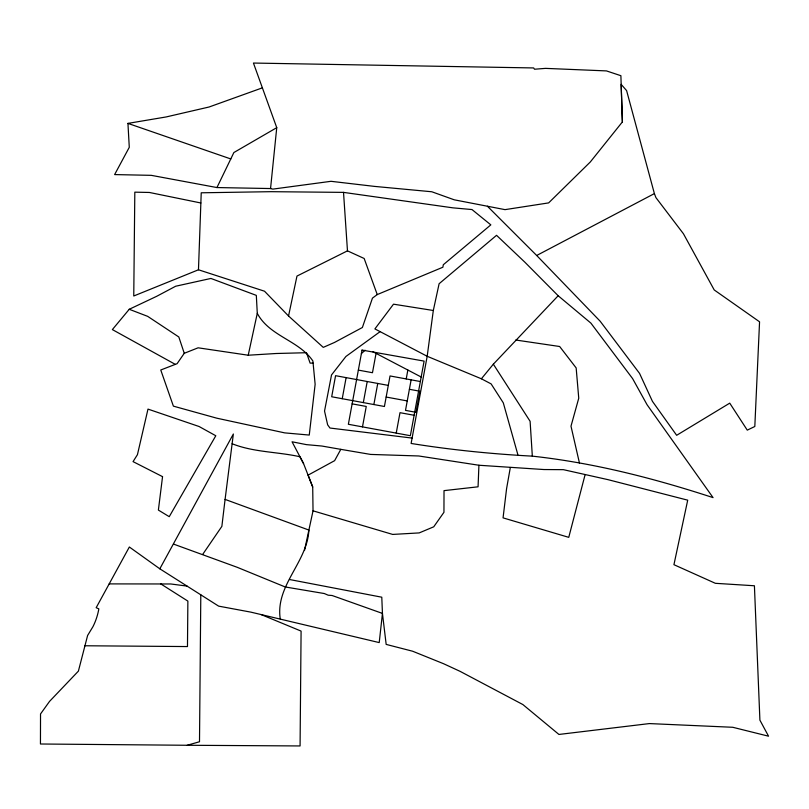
<?xml version="1.0" encoding="UTF-8"?>
<svg xmlns="http://www.w3.org/2000/svg" width="809" height="809" viewBox="0 0 809 809"><rect width="100%" height="100%" fill="white"/><g stroke="black" fill="none" stroke-linecap="round" stroke-linejoin="round"><path stroke-width="1.21" d="M280.268 619.016C275.08 585.504 307.268 562.407 308.896 530.067L225.084 499.406L233.356 433.998L159.818 568.808L218.632 606.133L250.871 612.14L379.219 642.589L382.445 613.414L381.787 597.204L289.47 579.507M200.804 594.817L199.499 741.752L187.203 745.271L40.45 743.997L40.531 713.953L49.561 701.373L78.392 671.136L87.605 635.49L93.005 626.581A64.133 64.133 0 0 0 98.577 610.269L98.809 608.853L96.17 607.701L129.349 547.005L159.818 568.808M198.468 269.781L201.229 192.795L271.015 191.682L343.522 192.38L452.898 207.842L472.001 209.561L490.83 224.862L443.302 264.745L442.887 267.223L377.247 294.577L372.453 298.127L362.381 327.503L334.501 342.45L323.266 347.374L288.54 315.995L264.513 291.21L198.468 269.781L133.758 295.993L134.82 192.158L149.382 192.461L200.865 202.988M478.918 465.246L478.068 486.806L444.02 490.638L443.949 512.299L433.735 526.801L419.204 532.909L392.678 534.425L313.032 510.823L312.709 486.988L308.077 475.146L334.623 460.665L340.811 449.349L370.623 454.425L418.728 455.973L478.918 465.246L544.012 469.544L563.377 469.665L608.166 479.697L687.711 500.164L673.937 564.692L715.368 583.309L754.413 585.767L759.904 720.152L768.55 736.2L732.762 727.281L649.384 723.58L558.938 734.451L522.877 704.558L460.088 671.349L443.565 663.714L412.63 651.225L386.166 644.399L382.445 613.414L332.105 595.505L328.181 595.191L324.328 593.543L285.193 586.96L237.219 567.301L173.49 544.073M270.55 188.548L276.749 127.67L253.439 63.051L533.677 67.946L534.486 69.23L545.509 68.371L606.467 70.909L620.897 75.702L622.384 121.926L590.307 161.982L548.644 202.897L505.018 209.642L454.253 199.813L431.804 191.763L374.486 186.394L331.023 181.307L272.815 189.114L270.55 188.548L216.943 187.557L151.293 175.341L114.625 174.582L129.278 147.319L127.943 123.393L166.138 116.951L209.096 107L262.328 87.868M225.084 499.406L221.868 526.366L202.725 554.347M433.311 310.494L427.182 356.284L411.114 443.453C451.361 449.925 491.7 453.97 532.332 456.145C593.998 462.879 654.168 478.382 713.053 497.616L647.079 404.753L632.598 378.592L590.894 323.115L558.17 295.75L524.94 262.268L496.544 235.318L439.105 283.737L433.311 310.494L393.508 304.174L374.891 328.909L427.182 356.284L481.385 378.784L491.114 383.891L503.299 402.852L517.861 454.688M510.327 467.491L506.596 488.585L503.056 517.871L568.757 537.348L585.099 474.681M342.237 398.716L346.121 377.621M363.322 402.599L367.215 381.514M362.483 426.879L366.255 406.452L352.127 403.853M376.043 353.381L372.474 372.716L358.347 370.107M373.869 404.54L377.752 383.456M396.228 433.098L400 412.681L414.127 415.28M406.219 378.936L407.857 370.037M411.134 379.836L405.501 410.375L416.048 412.317L419.942 391.232L409.394 389.291M257.282 313.336C269.367 336.261 298.875 340.306 312.901 361.006L315.136 384.265L309.26 435.06L284.697 432.876L216.792 418.182L173.389 406.138L160.758 369.996L177.09 363.686L184.26 353.3L198.114 347.809L248.221 355.222L257.282 313.336L256.322 295.376L210.916 278.448L175.684 286.224L156.612 296.347L129.248 309.281L112.37 329.587L175.31 364.374M288.54 315.995L296.974 276.071L347.476 250.851L364.161 258.486L377.247 294.577M304.497 550.494L313.032 510.823M216.943 187.557L233.872 152.537L276.749 127.67M481.385 378.784L493.348 364.181L558.17 295.75M361.39 353.584L365.102 350.236M380.119 331.639L345.928 356.466L331.528 374.931L324.53 411.063L327.645 424.836L329.971 428.032L412.105 438.084M622.384 121.926L621.15 84.348L626.601 90.588L654.39 193.604L536.691 255.482L487.412 206.234M248.221 355.222L276.132 353.503L306.469 352.714L310.11 363.11L313.103 363.11M109.185 583.896L170.8 583.977L187.041 586.09M187.203 745.271L300.078 745.949L301.09 631.091L261.024 614.516M84.712 645.764L187.476 646.563L187.87 601.097L160.769 583.896M515.778 340.023L559.656 346.505L576.16 367.933L578.748 398.2L570.992 426.181L579.497 463.244M340.811 449.349L321.871 446.032L306.368 444.626L292.049 441.785L303.567 463.608L312.709 486.988M420.346 381.535L390.039 375.952L384.417 406.492L331.69 396.764L335.573 375.679L388.3 385.397M386.156 397.037L407.251 400.93M127.943 123.393L230.828 158.958M129.248 309.281L147.683 316.359L178.819 336.979L184.26 353.3M232.122 443.736C253.632 452.352 277.558 451.725 299.947 456.741L303.567 463.608M372.716 351.632L421.176 377.014M536.691 255.482L600.167 321.224L639.555 373.404L652.448 401.365L676.658 435.303L729.738 403.145L747.273 430.135L754.817 426.485L759.56 321.81L714.226 289.956L683.443 233.771L655.927 197.618L654.39 193.604M493.348 364.181L530.107 421.297L532.332 456.145M343.522 192.38L347.476 250.851M162.548 476.643L158.382 510.085L169.243 516.678L215.801 435.748L199.075 426.505L147.986 409.101L137.439 454.678L133.05 461.626L162.548 476.643M362.038 350.085L348.366 424.28L410.355 435.707L424.108 361.107L362.038 350.085"/></g></svg>
